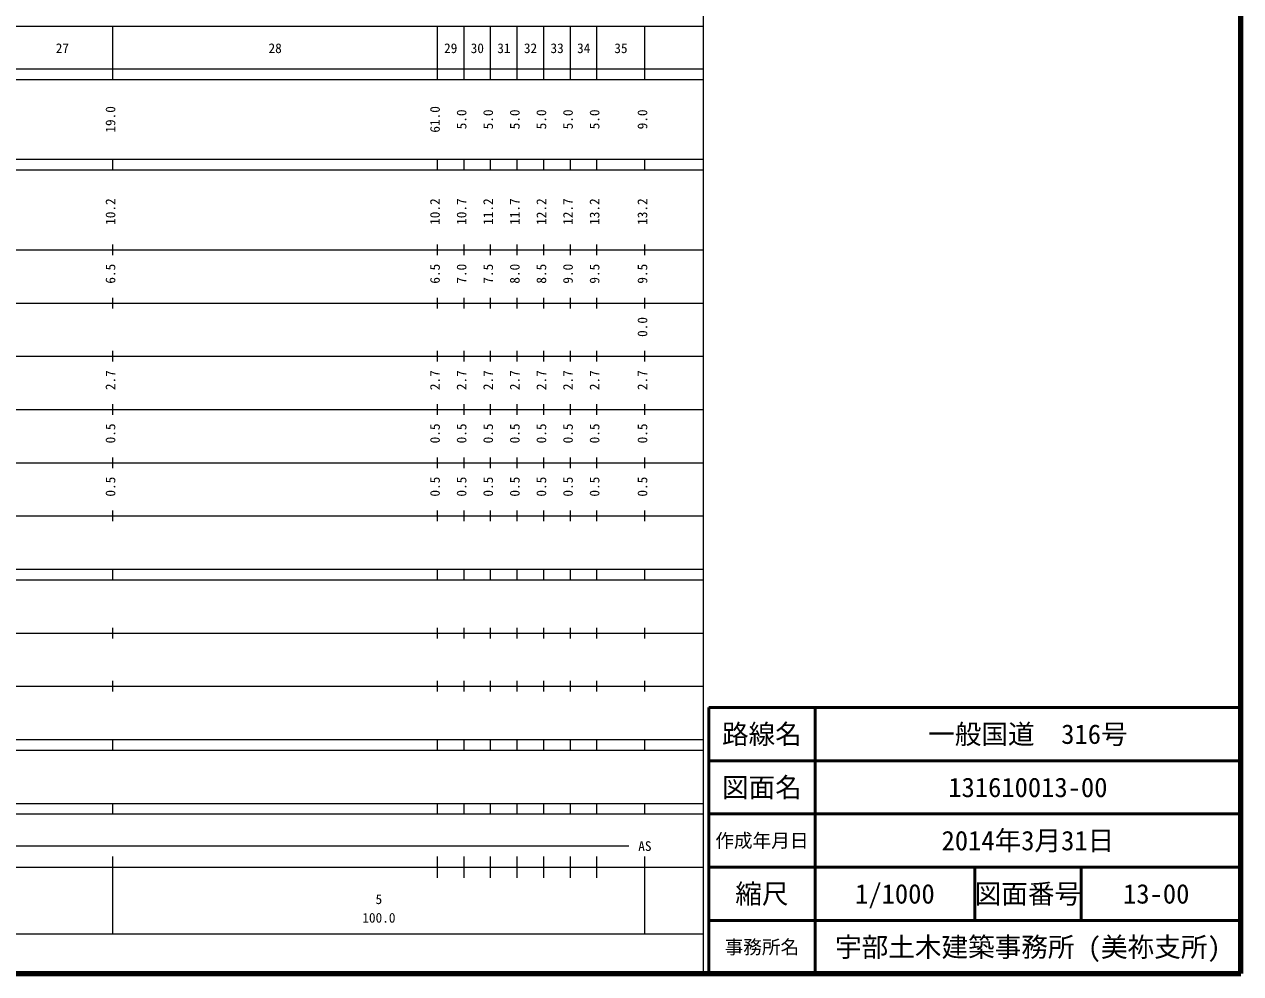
# Model space of a CAD drawing. Units: millimetres on the paper, enlarged 1000 times. Extents: x 40000 to 680000, y 20000 to 380000.
# Drawn here: x 451348 to 680000, y 20000 to 198357 of the extents above; entities that cross this region are included whole.
import ezdxf
from ezdxf.enums import TextEntityAlignment as Align

# ---------------------------------------------------------------- set-up
doc = ezdxf.new("R2010")
doc.units = ezdxf.units.MM
doc.header["$LTSCALE"] = 1000
for name, color, linetype, lineweight in [('M-TTL', 2, 'Continuous', 140), ('M-TTL-BAND', 7, 'Continuous', 13), ('M-TTL-FRAM', 2, 'Continuous', 50), ('M-TTL-LINE', 7, 'Continuous', 50)]:
    doc.layers.add(name, color=color, linetype=linetype, lineweight=lineweight)
doc.layers.add('M-TTL-TXT', color=7, linetype='Continuous')
doc.styles.add('ＭＳ ゴシック', font='')
doc.styles.get('ＭＳ ゴシック').set_extended_font_data('MS Gothic')

msp = doc.modelspace()

# ---------------------------------------------------------------- linework, layer by layer
at = {"layer": 'M-TTL'}
for p, q in [((680000, 20000), (680000, 380000)), ((40000, 20000), (680000, 20000))]:
    msp.add_line(p, q, dxfattribs=at)
at = {"layer": 'M-TTL-BAND'}
for p, q in [((579000, 20000), (579000, 370000)), ((68000, 198000), (579000, 198000)), ((468000, 188000), (468000, 198000)), ((529000, 188000), (529000, 198000)), ((534000, 188000), (534000, 198000)), ((539000, 188000), (539000, 198000)), ((544000, 188000), (544000, 198000)), ((549000, 188000), (549000, 198000)), ((554000, 188000), (554000, 198000)), ((559000, 188000), (559000, 198000)), ((568000, 188000), (568000, 198000)), ((40000, 190000), (579000, 190000)), ((40000, 188000), (579000, 188000)), ((40000, 173000), (579000, 173000)), ((468000, 171000), (468000, 173000)), ((529000, 171000), (529000, 173000)), ((534000, 171000), (534000, 173000)), ((539000, 171000), (539000, 173000)), ((544000, 171000), (544000, 173000)), ((549000, 171000), (549000, 173000)), ((554000, 171000), (554000, 173000)), ((559000, 171000), (559000, 173000)), ((568000, 171000), (568000, 173000)), ((40000, 171000), (579000, 171000)), ((40000, 156000), (579000, 156000)), ((468000, 155000), (468000, 157000)), ((529000, 155000), (529000, 157000)), ((534000, 155000), (534000, 157000)), ((539000, 155000), (539000, 157000)), ((544000, 155000), (544000, 157000)), ((549000, 155000), (549000, 157000)), ((554000, 155000), (554000, 157000)), ((559000, 155000), (559000, 157000)), ((568000, 155000), (568000, 157000)), ((468000, 145000), (468000, 147000)), ((529000, 145000), (529000, 147000)), ((534000, 145000), (534000, 147000)), ((539000, 145000), (539000, 147000)), ((544000, 145000), (544000, 147000)), ((549000, 145000), (549000, 147000)), ((554000, 145000), (554000, 147000)), ((559000, 145000), (559000, 147000)), ((568000, 145000), (568000, 147000)), ((46000, 146000), (579000, 146000)), ((52000, 136000), (579000, 136000)), ((468000, 135000), (468000, 137000)), ((529000, 135000), (529000, 137000)), ((534000, 135000), (534000, 137000)), ((539000, 135000), (539000, 137000)), ((544000, 135000), (544000, 137000)), ((549000, 135000), (549000, 137000)), ((554000, 135000), (554000, 137000)), ((559000, 135000), (559000, 137000)), ((568000, 135000), (568000, 137000)), ((46000, 126000), (579000, 126000)), ((468000, 125000), (468000, 127000)), ((529000, 125000), (529000, 127000)), ((534000, 125000), (534000, 127000)), ((539000, 125000), (539000, 127000)), ((544000, 125000), (544000, 127000)), ((549000, 125000), (549000, 127000)), ((554000, 125000), (554000, 127000)), ((559000, 125000), (559000, 127000)), ((568000, 125000), (568000, 127000)), ((468000, 115000), (468000, 117000)), ((529000, 115000), (529000, 117000)), ((534000, 115000), (534000, 117000)), ((539000, 115000), (539000, 117000)), ((544000, 115000), (544000, 117000)), ((549000, 115000), (549000, 117000)), ((554000, 115000), (554000, 117000)), ((559000, 115000), (559000, 117000)), ((568000, 115000), (568000, 117000)), ((52000, 116000), (579000, 116000)), ((46000, 106000), (579000, 106000)), ((468000, 105000), (468000, 107000)), ((529000, 105000), (529000, 107000)), ((534000, 105000), (534000, 107000)), ((539000, 105000), (539000, 107000)), ((544000, 105000), (544000, 107000)), ((549000, 105000), (549000, 107000)), ((554000, 105000), (554000, 107000)), ((559000, 105000), (559000, 107000)), ((568000, 105000), (568000, 107000)), ((40000, 96000), (579000, 96000)), ((40000, 94000), (579000, 94000)), ((468000, 94000), (468000, 96000)), ((529000, 94000), (529000, 96000)), ((534000, 94000), (534000, 96000)), ((539000, 94000), (539000, 96000)), ((544000, 94000), (544000, 96000)), ((549000, 94000), (549000, 96000)), ((554000, 94000), (554000, 96000)), ((559000, 94000), (559000, 96000)), ((568000, 94000), (568000, 96000)), ((468000, 83000), (468000, 85000)), ((529000, 83000), (529000, 85000)), ((534000, 83000), (534000, 85000)), ((539000, 83000), (539000, 85000)), ((544000, 83000), (544000, 85000)), ((549000, 83000), (549000, 85000)), ((554000, 83000), (554000, 85000)), ((559000, 83000), (559000, 85000)), ((568000, 83000), (568000, 85000)), ((49000, 84000), (579000, 84000)), ((40000, 74000), (579000, 74000)), ((468000, 73000), (468000, 75000)), ((529000, 73000), (529000, 75000)), ((534000, 73000), (534000, 75000)), ((539000, 73000), (539000, 75000)), ((544000, 73000), (544000, 75000)), ((549000, 73000), (549000, 75000)), ((554000, 73000), (554000, 75000)), ((559000, 73000), (559000, 75000)), ((568000, 73000), (568000, 75000)), ((40000, 64000), (579000, 64000)), ((40000, 62000), (579000, 62000)), ((468000, 62000), (468000, 64000)), ((529000, 62000), (529000, 64000)), ((534000, 62000), (534000, 64000)), ((539000, 62000), (539000, 64000)), ((544000, 62000), (544000, 64000)), ((549000, 62000), (549000, 64000)), ((554000, 62000), (554000, 64000)), ((559000, 62000), (559000, 64000)), ((568000, 62000), (568000, 64000)), ((40000, 52000), (579000, 52000)), ((468000, 50000), (468000, 52000)), ((529000, 50000), (529000, 52000)), ((534000, 50000), (534000, 52000)), ((539000, 50000), (539000, 52000)), ((544000, 50000), (544000, 52000)), ((549000, 50000), (549000, 52000)), ((554000, 50000), (554000, 52000)), ((559000, 50000), (559000, 52000)), ((568000, 50000), (568000, 52000)), ((40000, 50000), (579000, 50000)), ((71000, 44000), (565000, 44000)), ((468000, 27500), (468000, 42000)), ((529000, 38000), (529000, 42000)), ((534000, 38000), (534000, 42000)), ((539000, 38000), (539000, 42000)), ((544000, 38000), (544000, 42000)), ((549000, 38000), (549000, 42000)), ((554000, 38000), (554000, 42000)), ((559000, 38000), (559000, 42000)), ((568000, 27500), (568000, 42000)), ((40000, 40000), (579000, 40000)), ((68000, 27500), (579000, 27500))]:
    msp.add_line(p, q, dxfattribs=at)
at = {"layer": 'M-TTL-FRAM'}
for p, q in [((680000, 70000), (580000, 70000)), ((580000, 70000), (580000, 20000))]:
    msp.add_line(p, q, dxfattribs=at)
at = {"layer": 'M-TTL-LINE'}
for p, q in [((600000, 70000), (600000, 20000)), ((680000, 60000), (580000, 60000)), ((680000, 50000), (580000, 50000)), ((680000, 40000), (580000, 40000)), ((630000, 40000), (630000, 30000)), ((650000, 40000), (650000, 30000)), ((680000, 30000), (580000, 30000))]:
    msp.add_line(p, q, dxfattribs=at)

# ---------------------------------------------------------------- texts
at = {"layer": 'M-TTL-BAND', "style": 'ＭＳ ゴシック'}
for s, p in [('27', (458500, 192405)), ('28', (498500, 192405)), ('29', (531500, 192405)), ('30', (536500, 192405)), ('31', (541500, 192405)), ('32', (546500, 192405)), ('33', (551500, 192405)), ('34', (556500, 192405)), ('35', (563500, 192405)), ('AS', (568000, 42500)), ('5', (518000, 32523)), ('100.0', (518000, 29033))]:
    msp.add_text(s, height=1833, dxfattribs=at).set_placement(p, align=Align.BOTTOM_CENTER)
for s, p in [('19.0', (469000, 180500)), ('61.0', (530000, 180500)), ('5.0', (535000, 180500)), ('5.0', (540000, 180500)), ('5.0', (545000, 180500)), ('5.0', (550000, 180500)), ('5.0', (555000, 180500)), ('5.0', (560000, 180500)), ('9.0', (569000, 180500)), ('10.2', (469000, 163174)), ('10.2', (530000, 163174)), ('10.7', (535000, 163174)), ('11.2', (540000, 163174)), ('11.7', (545000, 163174)), ('12.2', (550000, 163174)), ('12.7', (555000, 163174)), ('13.2', (560000, 163174)), ('13.2', (569000, 163174)), ('6.5', (469000, 151500)), ('6.5', (530000, 151500)), ('7.0', (535000, 151500)), ('7.5', (540000, 151500)), ('8.0', (545000, 151500)), ('8.5', (550000, 151500)), ('9.0', (555000, 151500)), ('9.5', (560000, 151500)), ('9.5', (569000, 151500)), ('0.0', (569000, 141500)), ('2.7', (469000, 131500)), ('2.7', (530000, 131500)), ('2.7', (535000, 131500)), ('2.7', (540000, 131500)), ('2.7', (545000, 131500)), ('2.7', (550000, 131500)), ('2.7', (555000, 131500)), ('2.7', (560000, 131500)), ('2.7', (569000, 131500)), ('0.5', (469000, 121500)), ('0.5', (530000, 121500)), ('0.5', (535000, 121500)), ('0.5', (540000, 121500)), ('0.5', (545000, 121500)), ('0.5', (550000, 121500)), ('0.5', (555000, 121500)), ('0.5', (560000, 121500)), ('0.5', (569000, 121500)), ('0.5', (469000, 111500)), ('0.5', (530000, 111500)), ('0.5', (535000, 111500)), ('0.5', (540000, 111500)), ('0.5', (545000, 111500)), ('0.5', (550000, 111500)), ('0.5', (555000, 111500)), ('0.5', (560000, 111500)), ('0.5', (569000, 111500))]:
    msp.add_text(s, height=1833, rotation=90, dxfattribs=at).set_placement(p, align=Align.BOTTOM_CENTER)
at = {"layer": 'M-TTL-TXT', "style": 'ＭＳ ゴシック'}
for s, height, p in [('路線名', 3666, (590000, 65000)), ('路線名', 3666, (590000, 65000)), ('一般国道\u3000316号', 3666, (640000, 65000)), ('図面名', 3666, (590000, 55000)), ('図面名', 3666, (590000, 55000)), ('131610013-00', 3666, (640000, 55000)), ('作成年月日', 2566, (590000, 45000)), ('作成年月日', 2566, (590000, 45000)), ('2014年3月31日', 3666, (640000, 45000)), ('縮尺', 3666, (590000, 35000)), ('縮尺', 3666, (590000, 35000)), ('1/1000', 3666, (615000, 35000)), ('図面番号', 3666, (640000, 35000)), ('図面番号', 3666, (640000, 35000)), ('13-00', 3666, (664125, 35000)), ('事務所名', 2566, (590000, 25000)), ('事務所名', 2566, (590000, 25000)), ('宇部土木建築事務所 (美祢支所)', 3666, (640000, 25000))]:
    msp.add_text(s, height=height, dxfattribs=at).set_placement(p, align=Align.MIDDLE_CENTER)

doc.saveas('drawing.dxf')
